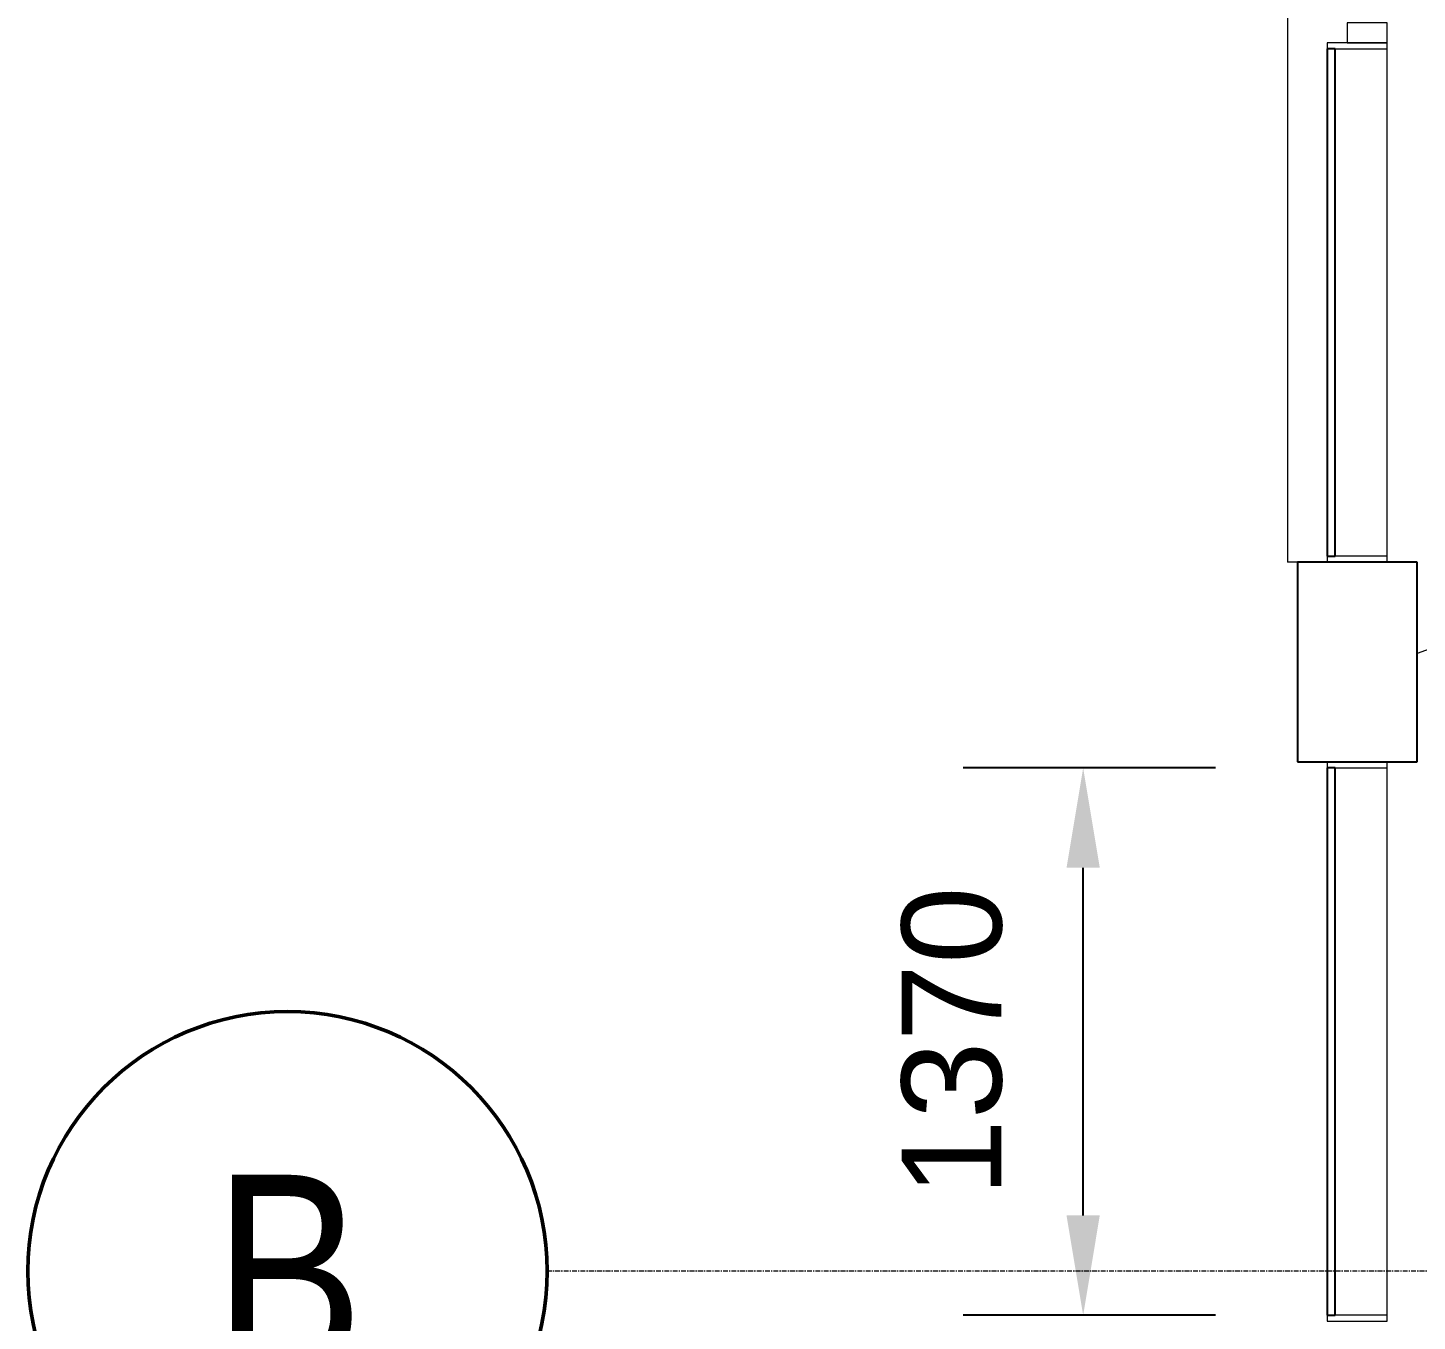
# Model space of a CAD drawing. Header units: millimetres. Extents: x -12805 to 29056, y -26186 to 10516.
# Drawn here: x 7818 to 11296, y -16279 to -13041 of the extents above; entities that cross this region are included whole.
import ezdxf

# ---------------------------------------------------------------- set-up
doc = ezdxf.new("R2010")
doc.units = ezdxf.units.MM
doc.linetypes.add('Grid Line', pattern=[21, 12, -3, 3, -3])
for name, color, linetype, lineweight in [('A-G23-M-StairHandrail', 1, 'Continuous', 15), ('A-G25-M-Walls', 250, 'Continuous', 15), ('A-G321-M-WindowCills', 3, 'Continuous', 15), ('A-G321-M-Windows', 6, 'Continuous', 15), ('A-Z042-M-GridLines', 1, 'Continuous', 5), ('A-Z23-D-Dimensions', 7, 'Continuous', 15)]:
    doc.layers.add(name, color=color, linetype=linetype, lineweight=lineweight)
doc.styles.get("Standard").update_dxf_attribs({"font": 'txt.shx'})
doc.styles.add('WF-2.5', font='arial.ttf', dxfattribs={"height": 2.5})
doc.dimstyles.new('WF-Dims', dxfattribs={"dimtxt": 2.5, "dimasz": 2.5, "dimexe": 3, "dimexo": 3, "dimgap": 2, "dimtad": 1, "dimdec": 0, "dimzin": 0, "dimdsep": 46, "dimtxsty": 'WF-2.5', "dimcen": 200, "dimadec": 0, "dimazin": 0, "dimtfac": 1, "dimtdec": 0, "dimtix": 1, "dimtofl": 0, "dimtmove": 0, "dimatfit": 0, "dimfxl": 1, "dimtolj": 1, "dimtzin": 0, "dimarcsym": 0})

# ---------------------------------------------------------------- blocks, each defined once
blk = doc.blocks.new('Curtain Wall Panel - Plain - Curtain Wall Panel - Plain-230647-First Floor')
at = {"layer": 'A-G321-M-Windows', "lineweight": 20}
for p, q in [((-635, 75), (-650, 75)), ((-650, 75), (-650, -75)), ((-635, -75), (-635, 75)), ((635, 75), (635, -75)), ((650, 75), (635, 75)), ((650, -75), (650, 75)), ((-650, -75), (-635, -75)), ((635, -75), (650, -75))]:
    blk.add_line(p, q, dxfattribs=at)
at = {"layer": 'A-G321-M-Windows', "lineweight": 25}
for p, q in [((635, 75), (-635, 75)), ((-635, 75), (-635, 55)), ((635, 55), (635, 75)), ((-635, 55), (635, 55))]:
    blk.add_line(p, q, dxfattribs=at)
at = {"layer": 'A-G321-M-Windows'}
blk.add_line((-635, -75), (635, -75), dxfattribs=at)
blk = doc.blocks.new('Rectangular Mullion - 50 x 250mm-V1-First Floor')
at = {"layer": 'A-G321-M-WindowCills'}
for p in [(10970.5, -13053.8), (10995.5, -14378.8)]:
    blk.add_line(p, (10970.5, -14378.8), dxfattribs=at)
blk = doc.blocks.new('Rectangular Mullion - 50 x 250mm-V2-First Floor')
at = {"layer": 'A-G321-M-WindowCills'}
blk.add_line((10970.5, -11703.8), (10970.5, -13053.8), dxfattribs=at)
blk = doc.blocks.new('Rectangular Mullion - 50 x 100mm-227649-First Floor')
at = {"layer": 'A-G321-M-WindowCills', "lineweight": 20}
for p, q in [((-25, 75), (25, 75)), ((-25, -25), (-25, 75)), ((25, 75), (25, -25)), ((25, -25), (-25, -25))]:
    blk.add_line(p, q, dxfattribs=at)
blk = doc.blocks.new('Curtain Wall Panel - Plain - Curtain Wall Panel - Plain-239968-First Floor')
at = {"layer": 'A-G321-M-Windows', "lineweight": 20}
for p, q in [((-685, 75), (-700, 75)), ((-700, 75), (-700, -75)), ((-685, -75), (-685, 75)), ((685, 75), (685, -75)), ((700, 75), (685, 75)), ((700, -75), (700, 75)), ((-700, -75), (-685, -75)), ((685, -75), (700, -75))]:
    blk.add_line(p, q, dxfattribs=at)
at = {"layer": 'A-G321-M-Windows', "lineweight": 25}
for p, q in [((685, 75), (-685, 75)), ((-685, 75), (-685, 55)), ((685, 55), (685, 75)), ((-685, 55), (685, 55))]:
    blk.add_line(p, q, dxfattribs=at)
at = {"layer": 'A-G321-M-Windows'}
blk.add_line((-685, -75), (685, -75), dxfattribs=at)
blk = doc.blocks.new('Grid - AEC-Grid_Head_Circle-202168-First Floor')
at = {"layer": 'A-Z042-M-GridLines', "lineweight": 50}
blk.add_circle((0, 0), 6.5, dxfattribs=at)
blk = doc.blocks.new('*D230')
at = {"layer": 'A-Z23-D-Dimensions', "color": 0, "lineweight": -2, "transparency": 16777216}
for p, q in [((10790.5, -14893.8), (10159.5, -14893.8)), ((10459.5, -16013.8), (10459.5, -15143.8)), ((10790.5, -16263.8), (10159.5, -16263.8))]:
    blk.add_line(p, q, dxfattribs=at)
at = {"layer": 'A-Z23-D-Dimensions', "color": 0, "transparency": 16777216}
for points in [[(10417.8, -15143.8), (10501.1, -15143.8), (10459.5, -14893.8)], [(10417.8, -16013.8), (10501.1, -16013.8), (10459.5, -16263.8)]]:
    blk.add_solid(points, dxfattribs=at)
at = {"layer": 'Defpoints', "color": 0, "transparency": 16777216}
for p in [(10459.5, -14893.8), (11090.5, -14893.8), (11090.5, -16263.8)]:
    blk.add_point(p, dxfattribs=at)
at = {"layer": 'A-Z23-D-Dimensions', "color": 0, "transparency": 16777216, "insert": (10131.8, -15578.8), "char_height": 250, "attachment_point": 5, "rotation": 90, "style": 'WF-2.5'}
blk.add_mtext('\\A1;1370', dxfattribs=at)

msp = doc.modelspace()

# ---------------------------------------------------------------- linework, layer by layer
at = {"layer": 'A-G23-M-StairHandrail'}
msp.add_arc((13269.6, -19951.9), 5697.7, 41.3831, 110.2732, dxfattribs=at)
at = {"layer": 'A-G25-M-Walls', "lineweight": 25}
for p, q in [((11295.5, -14378.8), (10995.5, -14378.8)), ((10995.5, -14378.8), (10995.5, -14878.8)), ((11295.5, -14878.8), (11295.5, -14378.8)), ((10995.5, -14878.8), (11295.5, -14878.8))]:
    msp.add_line(p, q, dxfattribs=at)
at = {"layer": 'A-Z042-M-GridLines', "linetype": 'Grid Line'}
msp.add_line((27756.4, -16153.8), (9118.1, -16153.8), dxfattribs=at)

# ---------------------------------------------------------------- block references
at = {"layer": 'A-G321-M-WindowCills'}
for name in ['Rectangular Mullion - 50 x 250mm-V2-First Floor', 'Rectangular Mullion - 50 x 250mm-V1-First Floor']:
    msp.add_blockref(name, (0, 0), dxfattribs=at)
at = {"layer": 'A-G321-M-WindowCills', "extrusion": (0, 0, -1), "rotation": 90.00000000000007}
msp.add_blockref('Rectangular Mullion - 50 x 100mm-227649-First Floor', (-11145.5, -13053.8), dxfattribs=at)
at = {"layer": 'A-G321-M-Windows'}
for name, p, rotation in [('Curtain Wall Panel - Plain - Curtain Wall Panel - Plain-230647-First Floor', (11145.5, -13728.8), 89.99999999999991), ('Curtain Wall Panel - Plain - Curtain Wall Panel - Plain-239968-First Floor', (11145.5, -15578.8), 90)]:
    msp.add_blockref(name, p, dxfattribs=dict(at, rotation=rotation))
at = {"layer": 'A-Z042-M-GridLines', "lineweight": 50, "xscale": 99.99999999999993, "yscale": 99.99999999999993, "zscale": 99.99999999999993, "rotation": 89.99999999999982}
msp.add_blockref('Grid - AEC-Grid_Head_Circle-202168-First Floor', (8468.1, -16153.8), dxfattribs=at)

# ---------------------------------------------------------------- texts
at = {"layer": 'A-Z042-M-GridLines', "insert": (8470.7, -15912.3), "char_height": 491.641, "width": 450, "attachment_point": 2, "line_spacing_factor": 0.968573}
msp.add_mtext('\\fArial Narrow|b0|i0|c0|p34|;B', dxfattribs=at)

# ---------------------------------------------------------------- dimensions: what is measured, and where the dimension line sits
at = {"layer": 'A-Z23-D-Dimensions'}
dim = msp.add_linear_dim(base=(10459.5, -14893.8), p1=(11090.5, -16263.8), p2=(11090.5, -14893.8), angle=90, dimstyle='WF-Dims', dxfattribs=at)
dim.commit()
dim.dimension.update_dxf_attribs({"geometry": '*D230', "text_midpoint": (10131.8, -15578.8)})

doc.saveas('drawing.dxf')
